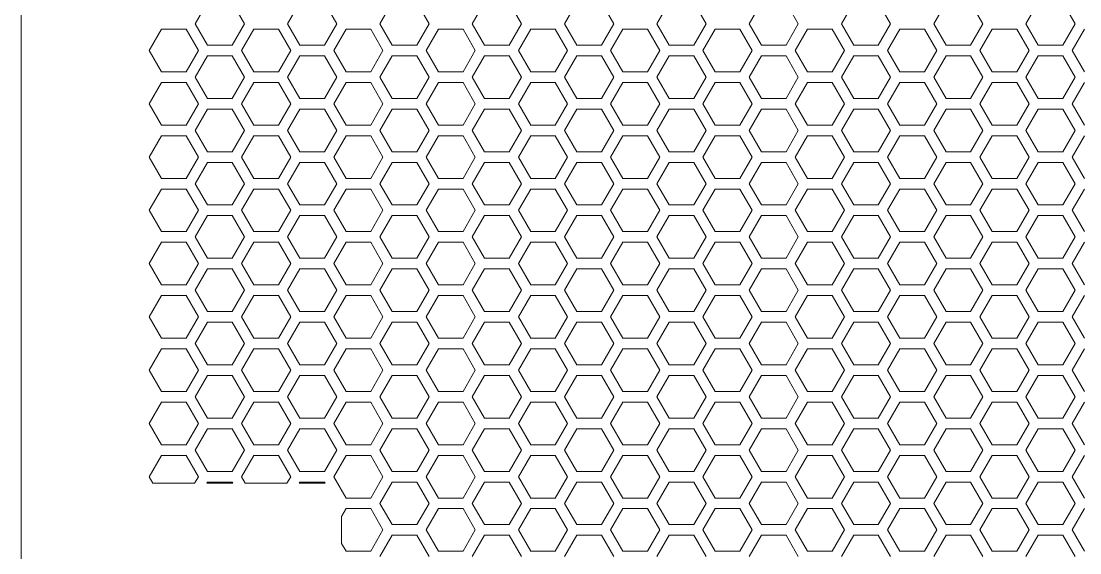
# Model space of a CAD drawing. Header units: millimetres. Extents: x 0 to 60, y -18 to 180.
# Drawn here: x 0 to 29.8, y 100.21 to 115.18 of the extents above; entities that cross this region are included whole.
import ezdxf

# ---------------------------------------------------------------- set-up
doc = ezdxf.new("R2010")
doc.units = ezdxf.units.MM

msp = doc.modelspace()

# ---------------------------------------------------------------- linework, layer by layer
at = {"lineweight": 5}
for p, q in [((0, 179), (0, 0)), ((3.71, 102.173), (4.882, 102.173)), ((5.229, 102.173), (5.962, 102.173)), ((6.308, 102.173), (7.48, 102.173)), ((7.827, 102.173), (8.56, 102.173)), ((9.018, 101.238), (9.018, 100.479))]:
    msp.add_line(p, q, dxfattribs=at)
at = {"color": 0, "lineweight": 5}
for p, q in [((5.249, 115.708), (4.902, 115.108)), ((6.288, 115.108), (5.942, 115.708)), ((7.847, 115.708), (7.5, 115.108)), ((8.886, 115.108), (8.54, 115.708)), ((10.445, 115.708), (10.098, 115.108)), ((11.484, 115.108), (11.138, 115.708)), ((13.043, 115.708), (12.696, 115.108)), ((14.082, 115.108), (13.736, 115.708)), ((15.641, 115.708), (15.294, 115.108)), ((16.68, 115.108), (16.334, 115.708)), ((18.239, 115.708), (17.892, 115.108)), ((19.278, 115.108), (18.932, 115.708)), ((20.837, 115.708), (20.49, 115.108)), ((21.876, 115.108), (21.53, 115.708)), ((23.435, 115.708), (23.088, 115.108)), ((24.474, 115.108), (24.128, 115.708)), ((26.033, 115.708), (25.686, 115.108)), ((27.072, 115.108), (26.726, 115.708)), ((28.631, 115.708), (28.284, 115.108)), ((29.67, 115.108), (29.324, 115.708)), ((4.902, 115.108), (5.249, 114.508)), ((5.942, 114.508), (6.288, 115.108)), ((7.5, 115.108), (7.847, 114.508)), ((8.54, 114.508), (8.886, 115.108)), ((10.098, 115.108), (10.445, 114.508)), ((11.138, 114.508), (11.484, 115.108)), ((12.696, 115.108), (13.043, 114.508)), ((13.736, 114.508), (14.082, 115.108)), ((15.294, 115.108), (15.641, 114.508)), ((16.334, 114.508), (16.68, 115.108)), ((17.892, 115.108), (18.239, 114.508)), ((18.932, 114.508), (19.278, 115.108)), ((20.49, 115.108), (20.837, 114.508)), ((21.53, 114.508), (21.876, 115.108)), ((23.088, 115.108), (23.435, 114.508)), ((24.128, 114.508), (24.474, 115.108)), ((25.686, 115.108), (26.033, 114.508)), ((26.726, 114.508), (27.072, 115.108)), ((28.284, 115.108), (28.631, 114.508)), ((29.324, 114.508), (29.67, 115.108)), ((3.95, 114.958), (3.603, 114.358)), ((4.643, 114.958), (3.95, 114.958)), ((4.989, 114.358), (4.643, 114.958)), ((6.548, 114.958), (6.201, 114.358)), ((7.241, 114.958), (6.548, 114.958)), ((7.587, 114.358), (7.241, 114.958)), ((9.146, 114.958), (8.799, 114.358)), ((9.839, 114.958), (9.146, 114.958)), ((10.185, 114.358), (9.839, 114.958)), ((11.744, 114.958), (11.397, 114.358)), ((12.437, 114.958), (11.744, 114.958)), ((12.783, 114.358), (12.437, 114.958)), ((14.342, 114.958), (13.995, 114.358)), ((15.035, 114.958), (14.342, 114.958)), ((15.381, 114.358), (15.035, 114.958)), ((16.94, 114.958), (16.593, 114.358)), ((17.633, 114.958), (16.94, 114.958)), ((17.979, 114.358), (17.633, 114.958)), ((19.538, 114.958), (19.191, 114.358)), ((20.231, 114.958), (19.538, 114.958)), ((20.577, 114.358), (20.231, 114.958)), ((22.136, 114.958), (21.789, 114.358)), ((22.829, 114.958), (22.136, 114.958)), ((23.175, 114.358), (22.829, 114.958)), ((24.734, 114.958), (24.387, 114.358)), ((25.427, 114.958), (24.734, 114.958)), ((25.773, 114.358), (25.427, 114.958)), ((27.332, 114.958), (26.985, 114.358)), ((28.025, 114.958), (27.332, 114.958)), ((28.371, 114.358), (28.025, 114.958)), ((29.93, 114.958), (29.583, 114.358)), ((5.249, 114.508), (5.942, 114.508)), ((7.847, 114.508), (8.54, 114.508)), ((10.445, 114.508), (11.138, 114.508)), ((13.043, 114.508), (13.736, 114.508)), ((15.641, 114.508), (16.334, 114.508)), ((18.239, 114.508), (18.932, 114.508)), ((20.837, 114.508), (21.53, 114.508)), ((23.435, 114.508), (24.128, 114.508)), ((26.033, 114.508), (26.726, 114.508)), ((28.631, 114.508), (29.324, 114.508)), ((3.603, 114.358), (3.95, 113.758)), ((4.643, 113.758), (4.989, 114.358)), ((5.249, 114.208), (4.902, 113.608)), ((5.942, 114.208), (5.249, 114.208)), ((6.288, 113.608), (5.942, 114.208)), ((6.201, 114.358), (6.548, 113.758)), ((7.241, 113.758), (7.587, 114.358)), ((7.847, 114.208), (7.5, 113.608)), ((8.54, 114.208), (7.847, 114.208)), ((8.886, 113.608), (8.54, 114.208)), ((8.799, 114.358), (9.146, 113.758)), ((9.839, 113.758), (10.185, 114.358)), ((10.445, 114.208), (10.098, 113.608)), ((11.138, 114.208), (10.445, 114.208)), ((11.484, 113.608), (11.138, 114.208)), ((11.397, 114.358), (11.744, 113.758)), ((12.437, 113.758), (12.783, 114.358)), ((13.043, 114.208), (12.696, 113.608)), ((13.736, 114.208), (13.043, 114.208)), ((14.082, 113.608), (13.736, 114.208)), ((13.995, 114.358), (14.342, 113.758)), ((15.035, 113.758), (15.381, 114.358)), ((15.641, 114.208), (15.294, 113.608)), ((16.334, 114.208), (15.641, 114.208)), ((16.68, 113.608), (16.334, 114.208)), ((16.593, 114.358), (16.94, 113.758)), ((17.633, 113.758), (17.979, 114.358)), ((18.239, 114.208), (17.892, 113.608)), ((18.932, 114.208), (18.239, 114.208)), ((19.278, 113.608), (18.932, 114.208)), ((19.191, 114.358), (19.538, 113.758)), ((20.231, 113.758), (20.577, 114.358)), ((20.837, 114.208), (20.49, 113.608)), ((21.53, 114.208), (20.837, 114.208)), ((21.876, 113.608), (21.53, 114.208)), ((21.789, 114.358), (22.136, 113.758)), ((22.829, 113.758), (23.175, 114.358)), ((23.435, 114.208), (23.088, 113.608)), ((24.128, 114.208), (23.435, 114.208)), ((24.474, 113.608), (24.128, 114.208)), ((24.387, 114.358), (24.734, 113.758)), ((25.427, 113.758), (25.773, 114.358)), ((26.033, 114.208), (25.686, 113.608)), ((26.726, 114.208), (26.033, 114.208)), ((27.072, 113.608), (26.726, 114.208)), ((26.985, 114.358), (27.332, 113.758)), ((28.025, 113.758), (28.371, 114.358)), ((28.631, 114.208), (28.284, 113.608)), ((29.324, 114.208), (28.631, 114.208)), ((29.67, 113.608), (29.324, 114.208)), ((29.583, 114.358), (29.93, 113.758)), ((3.95, 113.758), (4.643, 113.758)), ((4.902, 113.608), (5.249, 113.008)), ((5.942, 113.008), (6.288, 113.608)), ((6.548, 113.758), (7.241, 113.758)), ((7.5, 113.608), (7.847, 113.008)), ((8.54, 113.008), (8.886, 113.608)), ((9.146, 113.758), (9.839, 113.758)), ((10.098, 113.608), (10.445, 113.008)), ((11.138, 113.008), (11.484, 113.608)), ((11.744, 113.758), (12.437, 113.758)), ((12.696, 113.608), (13.043, 113.008)), ((13.736, 113.008), (14.082, 113.608)), ((14.342, 113.758), (15.035, 113.758)), ((15.294, 113.608), (15.641, 113.008)), ((16.334, 113.008), (16.68, 113.608)), ((16.94, 113.758), (17.633, 113.758)), ((17.892, 113.608), (18.239, 113.008)), ((18.932, 113.008), (19.278, 113.608)), ((19.538, 113.758), (20.231, 113.758)), ((20.49, 113.608), (20.837, 113.008)), ((21.53, 113.008), (21.876, 113.608)), ((22.136, 113.758), (22.829, 113.758)), ((23.088, 113.608), (23.435, 113.008)), ((24.128, 113.008), (24.474, 113.608)), ((24.734, 113.758), (25.427, 113.758)), ((25.686, 113.608), (26.033, 113.008)), ((26.726, 113.008), (27.072, 113.608)), ((27.332, 113.758), (28.025, 113.758)), ((28.284, 113.608), (28.631, 113.008)), ((29.324, 113.008), (29.67, 113.608)), ((3.95, 113.458), (3.603, 112.858)), ((4.643, 113.458), (3.95, 113.458)), ((4.989, 112.858), (4.643, 113.458)), ((6.548, 113.458), (6.201, 112.858)), ((7.241, 113.458), (6.548, 113.458)), ((7.587, 112.858), (7.241, 113.458)), ((9.146, 113.458), (8.799, 112.858)), ((9.839, 113.458), (9.146, 113.458)), ((10.185, 112.858), (9.839, 113.458)), ((11.744, 113.458), (11.397, 112.858)), ((12.437, 113.458), (11.744, 113.458)), ((12.783, 112.858), (12.437, 113.458)), ((14.342, 113.458), (13.995, 112.858)), ((15.035, 113.458), (14.342, 113.458)), ((15.381, 112.858), (15.035, 113.458)), ((16.94, 113.458), (16.593, 112.858)), ((17.633, 113.458), (16.94, 113.458)), ((17.979, 112.858), (17.633, 113.458)), ((19.538, 113.458), (19.191, 112.858)), ((20.231, 113.458), (19.538, 113.458)), ((20.577, 112.858), (20.231, 113.458)), ((22.136, 113.458), (21.789, 112.858)), ((22.829, 113.458), (22.136, 113.458)), ((23.175, 112.858), (22.829, 113.458)), ((24.734, 113.458), (24.387, 112.858)), ((25.427, 113.458), (24.734, 113.458)), ((25.773, 112.858), (25.427, 113.458)), ((27.332, 113.458), (26.985, 112.858)), ((28.025, 113.458), (27.332, 113.458)), ((28.371, 112.858), (28.025, 113.458)), ((29.93, 113.458), (29.583, 112.858)), ((5.249, 113.008), (5.942, 113.008)), ((7.847, 113.008), (8.54, 113.008)), ((10.445, 113.008), (11.138, 113.008)), ((13.043, 113.008), (13.736, 113.008)), ((15.641, 113.008), (16.334, 113.008)), ((18.239, 113.008), (18.932, 113.008)), ((20.837, 113.008), (21.53, 113.008)), ((23.435, 113.008), (24.128, 113.008)), ((26.033, 113.008), (26.726, 113.008)), ((28.631, 113.008), (29.324, 113.008)), ((3.603, 112.858), (3.95, 112.258)), ((4.643, 112.258), (4.989, 112.858)), ((5.249, 112.708), (4.902, 112.108)), ((5.942, 112.708), (5.249, 112.708)), ((6.288, 112.108), (5.942, 112.708)), ((6.201, 112.858), (6.548, 112.258)), ((7.241, 112.258), (7.587, 112.858)), ((7.847, 112.708), (7.5, 112.108)), ((8.54, 112.708), (7.847, 112.708)), ((8.886, 112.108), (8.54, 112.708)), ((8.799, 112.858), (9.146, 112.258)), ((9.839, 112.258), (10.185, 112.858)), ((10.445, 112.708), (10.098, 112.108)), ((11.138, 112.708), (10.445, 112.708)), ((11.484, 112.108), (11.138, 112.708)), ((11.397, 112.858), (11.744, 112.258)), ((12.437, 112.258), (12.783, 112.858)), ((13.043, 112.708), (12.696, 112.108)), ((13.736, 112.708), (13.043, 112.708)), ((14.082, 112.108), (13.736, 112.708)), ((13.995, 112.858), (14.342, 112.258)), ((15.035, 112.258), (15.381, 112.858)), ((15.641, 112.708), (15.294, 112.108)), ((16.334, 112.708), (15.641, 112.708)), ((16.68, 112.108), (16.334, 112.708)), ((16.593, 112.858), (16.94, 112.258)), ((17.633, 112.258), (17.979, 112.858)), ((18.239, 112.708), (17.892, 112.108)), ((18.932, 112.708), (18.239, 112.708)), ((19.278, 112.108), (18.932, 112.708)), ((19.191, 112.858), (19.538, 112.258)), ((20.231, 112.258), (20.577, 112.858)), ((20.837, 112.708), (20.49, 112.108)), ((21.53, 112.708), (20.837, 112.708)), ((21.876, 112.108), (21.53, 112.708)), ((21.789, 112.858), (22.136, 112.258)), ((22.829, 112.258), (23.175, 112.858)), ((23.435, 112.708), (23.088, 112.108)), ((24.128, 112.708), (23.435, 112.708)), ((24.474, 112.108), (24.128, 112.708)), ((24.387, 112.858), (24.734, 112.258)), ((25.427, 112.258), (25.773, 112.858)), ((26.033, 112.708), (25.686, 112.108)), ((26.726, 112.708), (26.033, 112.708)), ((27.072, 112.108), (26.726, 112.708)), ((26.985, 112.858), (27.332, 112.258)), ((28.025, 112.258), (28.371, 112.858)), ((28.631, 112.708), (28.284, 112.108)), ((29.324, 112.708), (28.631, 112.708)), ((29.67, 112.108), (29.324, 112.708)), ((29.583, 112.858), (29.93, 112.258)), ((3.95, 112.258), (4.643, 112.258)), ((4.902, 112.108), (5.249, 111.508)), ((5.942, 111.508), (6.288, 112.108)), ((6.548, 112.258), (7.241, 112.258)), ((7.5, 112.108), (7.847, 111.508)), ((8.54, 111.508), (8.886, 112.108)), ((9.146, 112.258), (9.839, 112.258)), ((10.098, 112.108), (10.445, 111.508)), ((11.138, 111.508), (11.484, 112.108)), ((11.744, 112.258), (12.437, 112.258)), ((12.696, 112.108), (13.043, 111.508)), ((13.736, 111.508), (14.082, 112.108)), ((14.342, 112.258), (15.035, 112.258)), ((15.294, 112.108), (15.641, 111.508)), ((16.334, 111.508), (16.68, 112.108)), ((16.94, 112.258), (17.633, 112.258)), ((17.892, 112.108), (18.239, 111.508)), ((18.932, 111.508), (19.278, 112.108)), ((19.538, 112.258), (20.231, 112.258)), ((20.49, 112.108), (20.837, 111.508)), ((21.53, 111.508), (21.876, 112.108)), ((22.136, 112.258), (22.829, 112.258)), ((23.088, 112.108), (23.435, 111.508)), ((24.128, 111.508), (24.474, 112.108)), ((24.734, 112.258), (25.427, 112.258)), ((25.686, 112.108), (26.033, 111.508)), ((26.726, 111.508), (27.072, 112.108)), ((27.332, 112.258), (28.025, 112.258)), ((28.284, 112.108), (28.631, 111.508)), ((29.324, 111.508), (29.67, 112.108)), ((3.95, 111.958), (3.603, 111.358)), ((4.643, 111.958), (3.95, 111.958)), ((4.989, 111.358), (4.643, 111.958)), ((6.548, 111.958), (6.201, 111.358)), ((7.241, 111.958), (6.548, 111.958)), ((7.587, 111.358), (7.241, 111.958)), ((9.146, 111.958), (8.799, 111.358)), ((9.839, 111.958), (9.146, 111.958)), ((10.185, 111.358), (9.839, 111.958)), ((11.744, 111.958), (11.397, 111.358)), ((12.437, 111.958), (11.744, 111.958)), ((12.783, 111.358), (12.437, 111.958)), ((14.342, 111.958), (13.995, 111.358)), ((15.035, 111.958), (14.342, 111.958)), ((15.381, 111.358), (15.035, 111.958)), ((16.94, 111.958), (16.593, 111.358)), ((17.633, 111.958), (16.94, 111.958)), ((17.979, 111.358), (17.633, 111.958)), ((19.538, 111.958), (19.191, 111.358)), ((20.231, 111.958), (19.538, 111.958)), ((20.577, 111.358), (20.231, 111.958)), ((22.136, 111.958), (21.789, 111.358)), ((22.829, 111.958), (22.136, 111.958)), ((23.175, 111.358), (22.829, 111.958)), ((24.734, 111.958), (24.387, 111.358)), ((25.427, 111.958), (24.734, 111.958)), ((25.773, 111.358), (25.427, 111.958)), ((27.332, 111.958), (26.985, 111.358)), ((28.025, 111.958), (27.332, 111.958)), ((28.371, 111.358), (28.025, 111.958)), ((29.93, 111.958), (29.583, 111.358)), ((5.249, 111.508), (5.942, 111.508)), ((7.847, 111.508), (8.54, 111.508)), ((10.445, 111.508), (11.138, 111.508)), ((13.043, 111.508), (13.736, 111.508)), ((15.641, 111.508), (16.334, 111.508)), ((18.239, 111.508), (18.932, 111.508)), ((20.837, 111.508), (21.53, 111.508)), ((23.435, 111.508), (24.128, 111.508)), ((26.033, 111.508), (26.726, 111.508)), ((28.631, 111.508), (29.324, 111.508)), ((3.603, 111.358), (3.95, 110.758)), ((4.643, 110.758), (4.989, 111.358)), ((5.249, 111.208), (4.902, 110.608)), ((5.942, 111.208), (5.249, 111.208)), ((6.288, 110.608), (5.942, 111.208)), ((6.201, 111.358), (6.548, 110.758)), ((7.241, 110.758), (7.587, 111.358)), ((7.847, 111.208), (7.5, 110.608)), ((8.54, 111.208), (7.847, 111.208)), ((8.886, 110.608), (8.54, 111.208)), ((8.799, 111.358), (9.146, 110.758)), ((9.839, 110.758), (10.185, 111.358)), ((10.445, 111.208), (10.098, 110.608)), ((11.138, 111.208), (10.445, 111.208)), ((11.484, 110.608), (11.138, 111.208)), ((11.397, 111.358), (11.744, 110.758)), ((12.437, 110.758), (12.783, 111.358)), ((13.043, 111.208), (12.696, 110.608)), ((13.736, 111.208), (13.043, 111.208)), ((14.082, 110.608), (13.736, 111.208)), ((13.995, 111.358), (14.342, 110.758)), ((15.035, 110.758), (15.381, 111.358)), ((15.641, 111.208), (15.294, 110.608)), ((16.334, 111.208), (15.641, 111.208)), ((16.68, 110.608), (16.334, 111.208)), ((16.593, 111.358), (16.94, 110.758)), ((17.633, 110.758), (17.979, 111.358)), ((18.239, 111.208), (17.892, 110.608)), ((18.932, 111.208), (18.239, 111.208)), ((19.278, 110.608), (18.932, 111.208)), ((19.191, 111.358), (19.538, 110.758)), ((20.231, 110.758), (20.577, 111.358)), ((20.837, 111.208), (20.49, 110.608)), ((21.53, 111.208), (20.837, 111.208)), ((21.876, 110.608), (21.53, 111.208)), ((21.789, 111.358), (22.136, 110.758)), ((22.829, 110.758), (23.175, 111.358)), ((23.435, 111.208), (23.088, 110.608)), ((24.128, 111.208), (23.435, 111.208)), ((24.474, 110.608), (24.128, 111.208)), ((24.387, 111.358), (24.734, 110.758)), ((25.427, 110.758), (25.773, 111.358)), ((26.033, 111.208), (25.686, 110.608)), ((26.726, 111.208), (26.033, 111.208)), ((27.072, 110.608), (26.726, 111.208)), ((26.985, 111.358), (27.332, 110.758)), ((28.025, 110.758), (28.371, 111.358)), ((28.631, 111.208), (28.284, 110.608)), ((29.324, 111.208), (28.631, 111.208)), ((29.67, 110.608), (29.324, 111.208)), ((29.583, 111.358), (29.93, 110.758)), ((3.95, 110.758), (4.643, 110.758)), ((4.902, 110.608), (5.249, 110.008)), ((5.942, 110.008), (6.288, 110.608)), ((6.548, 110.758), (7.241, 110.758)), ((7.5, 110.608), (7.847, 110.008)), ((8.54, 110.008), (8.886, 110.608)), ((9.146, 110.758), (9.839, 110.758)), ((10.098, 110.608), (10.445, 110.008)), ((11.138, 110.008), (11.484, 110.608)), ((11.744, 110.758), (12.437, 110.758)), ((12.696, 110.608), (13.043, 110.008)), ((13.736, 110.008), (14.082, 110.608)), ((14.342, 110.758), (15.035, 110.758)), ((15.294, 110.608), (15.641, 110.008)), ((16.334, 110.008), (16.68, 110.608)), ((16.94, 110.758), (17.633, 110.758)), ((17.892, 110.608), (18.239, 110.008)), ((18.932, 110.008), (19.278, 110.608)), ((19.538, 110.758), (20.231, 110.758)), ((20.49, 110.608), (20.837, 110.008)), ((21.53, 110.008), (21.876, 110.608)), ((22.136, 110.758), (22.829, 110.758)), ((23.088, 110.608), (23.435, 110.008)), ((24.128, 110.008), (24.474, 110.608)), ((24.734, 110.758), (25.427, 110.758)), ((25.686, 110.608), (26.033, 110.008)), ((26.726, 110.008), (27.072, 110.608)), ((27.332, 110.758), (28.025, 110.758)), ((28.284, 110.608), (28.631, 110.008)), ((29.324, 110.008), (29.67, 110.608)), ((3.95, 110.458), (3.603, 109.858)), ((4.643, 110.458), (3.95, 110.458)), ((4.989, 109.858), (4.643, 110.458)), ((6.548, 110.458), (6.201, 109.858)), ((7.241, 110.458), (6.548, 110.458)), ((7.587, 109.858), (7.241, 110.458)), ((9.146, 110.458), (8.799, 109.858)), ((9.839, 110.458), (9.146, 110.458)), ((10.185, 109.858), (9.839, 110.458)), ((11.744, 110.458), (11.397, 109.858)), ((12.437, 110.458), (11.744, 110.458)), ((12.783, 109.858), (12.437, 110.458)), ((14.342, 110.458), (13.995, 109.858)), ((15.035, 110.458), (14.342, 110.458)), ((15.381, 109.858), (15.035, 110.458)), ((16.94, 110.458), (16.593, 109.858)), ((17.633, 110.458), (16.94, 110.458)), ((17.979, 109.858), (17.633, 110.458)), ((19.538, 110.458), (19.191, 109.858)), ((20.231, 110.458), (19.538, 110.458)), ((20.577, 109.858), (20.231, 110.458)), ((22.136, 110.458), (21.789, 109.858)), ((22.829, 110.458), (22.136, 110.458)), ((23.175, 109.858), (22.829, 110.458)), ((24.734, 110.458), (24.387, 109.858)), ((25.427, 110.458), (24.734, 110.458)), ((25.773, 109.858), (25.427, 110.458)), ((27.332, 110.458), (26.985, 109.858)), ((28.025, 110.458), (27.332, 110.458)), ((28.371, 109.858), (28.025, 110.458)), ((29.93, 110.458), (29.583, 109.858)), ((5.249, 110.008), (5.942, 110.008)), ((7.847, 110.008), (8.54, 110.008)), ((10.445, 110.008), (11.138, 110.008)), ((13.043, 110.008), (13.736, 110.008)), ((15.641, 110.008), (16.334, 110.008)), ((18.239, 110.008), (18.932, 110.008)), ((20.837, 110.008), (21.53, 110.008)), ((23.435, 110.008), (24.128, 110.008)), ((26.033, 110.008), (26.726, 110.008)), ((28.631, 110.008), (29.324, 110.008)), ((3.603, 109.858), (3.95, 109.258)), ((4.643, 109.258), (4.989, 109.858)), ((5.249, 109.708), (4.902, 109.108)), ((5.942, 109.708), (5.249, 109.708)), ((6.288, 109.108), (5.942, 109.708)), ((6.201, 109.858), (6.548, 109.258)), ((7.241, 109.258), (7.587, 109.858)), ((7.847, 109.708), (7.5, 109.108)), ((8.54, 109.708), (7.847, 109.708)), ((8.886, 109.108), (8.54, 109.708)), ((8.799, 109.858), (9.146, 109.258)), ((9.839, 109.258), (10.185, 109.858)), ((10.445, 109.708), (10.098, 109.108)), ((11.138, 109.708), (10.445, 109.708)), ((11.484, 109.108), (11.138, 109.708)), ((11.397, 109.858), (11.744, 109.258)), ((12.437, 109.258), (12.783, 109.858)), ((13.043, 109.708), (12.696, 109.108)), ((13.736, 109.708), (13.043, 109.708)), ((14.082, 109.108), (13.736, 109.708)), ((13.995, 109.858), (14.342, 109.258)), ((15.035, 109.258), (15.381, 109.858)), ((15.641, 109.708), (15.294, 109.108)), ((16.334, 109.708), (15.641, 109.708)), ((16.68, 109.108), (16.334, 109.708)), ((16.593, 109.858), (16.94, 109.258)), ((17.633, 109.258), (17.979, 109.858)), ((18.239, 109.708), (17.892, 109.108)), ((18.932, 109.708), (18.239, 109.708)), ((19.278, 109.108), (18.932, 109.708)), ((19.191, 109.858), (19.538, 109.258)), ((20.231, 109.258), (20.577, 109.858)), ((20.837, 109.708), (20.49, 109.108)), ((21.53, 109.708), (20.837, 109.708)), ((21.876, 109.108), (21.53, 109.708)), ((21.789, 109.858), (22.136, 109.258)), ((22.829, 109.258), (23.175, 109.858)), ((23.435, 109.708), (23.088, 109.108)), ((24.128, 109.708), (23.435, 109.708)), ((24.474, 109.108), (24.128, 109.708)), ((24.387, 109.858), (24.734, 109.258)), ((25.427, 109.258), (25.773, 109.858)), ((26.033, 109.708), (25.686, 109.108)), ((26.726, 109.708), (26.033, 109.708)), ((27.072, 109.108), (26.726, 109.708)), ((26.985, 109.858), (27.332, 109.258)), ((28.025, 109.258), (28.371, 109.858)), ((28.631, 109.708), (28.284, 109.108)), ((29.324, 109.708), (28.631, 109.708)), ((29.67, 109.108), (29.324, 109.708)), ((29.583, 109.858), (29.93, 109.258)), ((3.95, 109.258), (4.643, 109.258)), ((4.902, 109.108), (5.249, 108.508)), ((5.942, 108.508), (6.288, 109.108)), ((6.548, 109.258), (7.241, 109.258)), ((7.5, 109.108), (7.847, 108.508)), ((8.54, 108.508), (8.886, 109.108)), ((9.146, 109.258), (9.839, 109.258)), ((10.098, 109.108), (10.445, 108.508)), ((11.138, 108.508), (11.484, 109.108)), ((11.744, 109.258), (12.437, 109.258)), ((12.696, 109.108), (13.043, 108.508)), ((13.736, 108.508), (14.082, 109.108)), ((14.342, 109.258), (15.035, 109.258)), ((15.294, 109.108), (15.641, 108.508)), ((16.334, 108.508), (16.68, 109.108)), ((16.94, 109.258), (17.633, 109.258)), ((17.892, 109.108), (18.239, 108.508)), ((18.932, 108.508), (19.278, 109.108)), ((19.538, 109.258), (20.231, 109.258)), ((20.49, 109.108), (20.837, 108.508)), ((21.53, 108.508), (21.876, 109.108)), ((22.136, 109.258), (22.829, 109.258)), ((23.088, 109.108), (23.435, 108.508)), ((24.128, 108.508), (24.474, 109.108)), ((24.734, 109.258), (25.427, 109.258)), ((25.686, 109.108), (26.033, 108.508)), ((26.726, 108.508), (27.072, 109.108)), ((27.332, 109.258), (28.025, 109.258)), ((28.284, 109.108), (28.631, 108.508)), ((29.324, 108.508), (29.67, 109.108)), ((3.95, 108.958), (3.603, 108.358)), ((4.643, 108.958), (3.95, 108.958)), ((4.989, 108.358), (4.643, 108.958)), ((6.548, 108.958), (6.201, 108.358)), ((7.241, 108.958), (6.548, 108.958)), ((7.587, 108.358), (7.241, 108.958)), ((9.146, 108.958), (8.799, 108.358)), ((9.839, 108.958), (9.146, 108.958)), ((10.185, 108.358), (9.839, 108.958)), ((11.744, 108.958), (11.397, 108.358)), ((12.437, 108.958), (11.744, 108.958)), ((12.783, 108.358), (12.437, 108.958)), ((14.342, 108.958), (13.995, 108.358)), ((15.035, 108.958), (14.342, 108.958)), ((15.381, 108.358), (15.035, 108.958)), ((16.94, 108.958), (16.593, 108.358)), ((17.633, 108.958), (16.94, 108.958)), ((17.979, 108.358), (17.633, 108.958)), ((19.538, 108.958), (19.191, 108.358)), ((20.231, 108.958), (19.538, 108.958)), ((20.577, 108.358), (20.231, 108.958)), ((22.136, 108.958), (21.789, 108.358)), ((22.829, 108.958), (22.136, 108.958)), ((23.175, 108.358), (22.829, 108.958)), ((24.734, 108.958), (24.387, 108.358)), ((25.427, 108.958), (24.734, 108.958)), ((25.773, 108.358), (25.427, 108.958)), ((27.332, 108.958), (26.985, 108.358)), ((28.025, 108.958), (27.332, 108.958)), ((28.371, 108.358), (28.025, 108.958)), ((29.93, 108.958), (29.583, 108.358)), ((5.249, 108.508), (5.942, 108.508)), ((7.847, 108.508), (8.54, 108.508)), ((10.445, 108.508), (11.138, 108.508)), ((13.043, 108.508), (13.736, 108.508)), ((15.641, 108.508), (16.334, 108.508)), ((18.239, 108.508), (18.932, 108.508)), ((20.837, 108.508), (21.53, 108.508)), ((23.435, 108.508), (24.128, 108.508)), ((26.033, 108.508), (26.726, 108.508)), ((28.631, 108.508), (29.324, 108.508)), ((3.603, 108.358), (3.95, 107.758)), ((4.643, 107.758), (4.989, 108.358)), ((5.249, 108.208), (4.902, 107.608)), ((5.942, 108.208), (5.249, 108.208)), ((6.288, 107.608), (5.942, 108.208)), ((6.201, 108.358), (6.548, 107.758)), ((7.241, 107.758), (7.587, 108.358)), ((7.847, 108.208), (7.5, 107.608)), ((8.54, 108.208), (7.847, 108.208)), ((8.886, 107.608), (8.54, 108.208)), ((8.799, 108.358), (9.146, 107.758)), ((9.839, 107.758), (10.185, 108.358)), ((10.445, 108.208), (10.098, 107.608)), ((11.138, 108.208), (10.445, 108.208)), ((11.484, 107.608), (11.138, 108.208)), ((11.397, 108.358), (11.744, 107.758)), ((12.437, 107.758), (12.783, 108.358)), ((13.043, 108.208), (12.696, 107.608)), ((13.736, 108.208), (13.043, 108.208)), ((14.082, 107.608), (13.736, 108.208)), ((13.995, 108.358), (14.342, 107.758)), ((15.035, 107.758), (15.381, 108.358)), ((15.641, 108.208), (15.294, 107.608)), ((16.334, 108.208), (15.641, 108.208)), ((16.68, 107.608), (16.334, 108.208)), ((16.593, 108.358), (16.94, 107.758)), ((17.633, 107.758), (17.979, 108.358)), ((18.239, 108.208), (17.892, 107.608)), ((18.932, 108.208), (18.239, 108.208)), ((19.278, 107.608), (18.932, 108.208)), ((19.191, 108.358), (19.538, 107.758)), ((20.231, 107.758), (20.577, 108.358)), ((20.837, 108.208), (20.49, 107.608)), ((21.53, 108.208), (20.837, 108.208)), ((21.876, 107.608), (21.53, 108.208)), ((21.789, 108.358), (22.136, 107.758)), ((22.829, 107.758), (23.175, 108.358)), ((23.435, 108.208), (23.088, 107.608)), ((24.128, 108.208), (23.435, 108.208)), ((24.474, 107.608), (24.128, 108.208)), ((24.387, 108.358), (24.734, 107.758)), ((25.427, 107.758), (25.773, 108.358)), ((26.033, 108.208), (25.686, 107.608)), ((26.726, 108.208), (26.033, 108.208)), ((27.072, 107.608), (26.726, 108.208)), ((26.985, 108.358), (27.332, 107.758)), ((28.025, 107.758), (28.371, 108.358)), ((28.631, 108.208), (28.284, 107.608)), ((29.324, 108.208), (28.631, 108.208)), ((29.67, 107.608), (29.324, 108.208)), ((29.583, 108.358), (29.93, 107.758)), ((3.95, 107.758), (4.643, 107.758)), ((4.902, 107.608), (5.249, 107.008)), ((5.942, 107.008), (6.288, 107.608)), ((6.548, 107.758), (7.241, 107.758)), ((7.5, 107.608), (7.847, 107.008)), ((8.54, 107.008), (8.886, 107.608)), ((9.146, 107.758), (9.839, 107.758)), ((10.098, 107.608), (10.445, 107.008)), ((11.138, 107.008), (11.484, 107.608)), ((11.744, 107.758), (12.437, 107.758)), ((12.696, 107.608), (13.043, 107.008)), ((13.736, 107.008), (14.082, 107.608)), ((14.342, 107.758), (15.035, 107.758)), ((15.294, 107.608), (15.641, 107.008)), ((16.334, 107.008), (16.68, 107.608)), ((16.94, 107.758), (17.633, 107.758)), ((17.892, 107.608), (18.239, 107.008)), ((18.932, 107.008), (19.278, 107.608)), ((19.538, 107.758), (20.231, 107.758)), ((20.49, 107.608), (20.837, 107.008)), ((21.53, 107.008), (21.876, 107.608)), ((22.136, 107.758), (22.829, 107.758)), ((23.088, 107.608), (23.435, 107.008)), ((24.128, 107.008), (24.474, 107.608)), ((24.734, 107.758), (25.427, 107.758)), ((25.686, 107.608), (26.033, 107.008)), ((26.726, 107.008), (27.072, 107.608)), ((27.332, 107.758), (28.025, 107.758)), ((28.284, 107.608), (28.631, 107.008)), ((29.324, 107.008), (29.67, 107.608)), ((3.95, 107.458), (3.603, 106.858)), ((4.643, 107.458), (3.95, 107.458)), ((4.989, 106.858), (4.643, 107.458)), ((6.548, 107.458), (6.201, 106.858)), ((7.241, 107.458), (6.548, 107.458)), ((7.587, 106.858), (7.241, 107.458)), ((9.146, 107.458), (8.799, 106.858)), ((9.839, 107.458), (9.146, 107.458)), ((10.185, 106.858), (9.839, 107.458)), ((11.744, 107.458), (11.397, 106.858)), ((12.437, 107.458), (11.744, 107.458)), ((12.783, 106.858), (12.437, 107.458)), ((14.342, 107.458), (13.995, 106.858)), ((15.035, 107.458), (14.342, 107.458)), ((15.381, 106.858), (15.035, 107.458)), ((16.94, 107.458), (16.593, 106.858)), ((17.633, 107.458), (16.94, 107.458)), ((17.979, 106.858), (17.633, 107.458)), ((19.538, 107.458), (19.191, 106.858)), ((20.231, 107.458), (19.538, 107.458)), ((20.577, 106.858), (20.231, 107.458)), ((22.136, 107.458), (21.789, 106.858)), ((22.829, 107.458), (22.136, 107.458)), ((23.175, 106.858), (22.829, 107.458)), ((24.734, 107.458), (24.387, 106.858)), ((25.427, 107.458), (24.734, 107.458)), ((25.773, 106.858), (25.427, 107.458)), ((27.332, 107.458), (26.985, 106.858)), ((28.025, 107.458), (27.332, 107.458)), ((28.371, 106.858), (28.025, 107.458)), ((29.93, 107.458), (29.583, 106.858)), ((5.249, 107.008), (5.942, 107.008)), ((7.847, 107.008), (8.54, 107.008)), ((10.445, 107.008), (11.138, 107.008)), ((13.043, 107.008), (13.736, 107.008)), ((15.641, 107.008), (16.334, 107.008)), ((18.239, 107.008), (18.932, 107.008)), ((20.837, 107.008), (21.53, 107.008)), ((23.435, 107.008), (24.128, 107.008)), ((26.033, 107.008), (26.726, 107.008)), ((28.631, 107.008), (29.324, 107.008)), ((3.603, 106.858), (3.95, 106.258)), ((4.643, 106.258), (4.989, 106.858)), ((5.249, 106.708), (4.902, 106.108)), ((5.942, 106.708), (5.249, 106.708)), ((6.288, 106.108), (5.942, 106.708)), ((6.201, 106.858), (6.548, 106.258)), ((7.241, 106.258), (7.587, 106.858)), ((7.847, 106.708), (7.5, 106.108)), ((8.54, 106.708), (7.847, 106.708)), ((8.886, 106.108), (8.54, 106.708)), ((8.799, 106.858), (9.146, 106.258)), ((9.839, 106.258), (10.185, 106.858)), ((10.445, 106.708), (10.098, 106.108)), ((11.138, 106.708), (10.445, 106.708)), ((11.484, 106.108), (11.138, 106.708)), ((11.397, 106.858), (11.744, 106.258)), ((12.437, 106.258), (12.783, 106.858)), ((13.043, 106.708), (12.696, 106.108)), ((13.736, 106.708), (13.043, 106.708)), ((14.082, 106.108), (13.736, 106.708)), ((13.995, 106.858), (14.342, 106.258)), ((15.035, 106.258), (15.381, 106.858)), ((15.641, 106.708), (15.294, 106.108)), ((16.334, 106.708), (15.641, 106.708)), ((16.68, 106.108), (16.334, 106.708)), ((16.593, 106.858), (16.94, 106.258)), ((17.633, 106.258), (17.979, 106.858)), ((18.239, 106.708), (17.892, 106.108)), ((18.932, 106.708), (18.239, 106.708)), ((19.278, 106.108), (18.932, 106.708)), ((19.191, 106.858), (19.538, 106.258)), ((20.231, 106.258), (20.577, 106.858)), ((20.837, 106.708), (20.49, 106.108)), ((21.53, 106.708), (20.837, 106.708)), ((21.876, 106.108), (21.53, 106.708)), ((21.789, 106.858), (22.136, 106.258)), ((22.829, 106.258), (23.175, 106.858)), ((23.435, 106.708), (23.088, 106.108)), ((24.128, 106.708), (23.435, 106.708)), ((24.474, 106.108), (24.128, 106.708)), ((24.387, 106.858), (24.734, 106.258)), ((25.427, 106.258), (25.773, 106.858)), ((26.033, 106.708), (25.686, 106.108)), ((26.726, 106.708), (26.033, 106.708)), ((27.072, 106.108), (26.726, 106.708)), ((26.985, 106.858), (27.332, 106.258)), ((28.025, 106.258), (28.371, 106.858)), ((28.631, 106.708), (28.284, 106.108)), ((29.324, 106.708), (28.631, 106.708)), ((29.67, 106.108), (29.324, 106.708)), ((29.583, 106.858), (29.93, 106.258)), ((3.95, 106.258), (4.643, 106.258)), ((4.902, 106.108), (5.249, 105.508)), ((5.942, 105.508), (6.288, 106.108)), ((6.548, 106.258), (7.241, 106.258)), ((7.5, 106.108), (7.847, 105.508)), ((8.54, 105.508), (8.886, 106.108)), ((9.146, 106.258), (9.839, 106.258)), ((10.098, 106.108), (10.445, 105.508)), ((11.138, 105.508), (11.484, 106.108)), ((11.744, 106.258), (12.437, 106.258)), ((12.696, 106.108), (13.043, 105.508)), ((13.736, 105.508), (14.082, 106.108)), ((14.342, 106.258), (15.035, 106.258)), ((15.294, 106.108), (15.641, 105.508)), ((16.334, 105.508), (16.68, 106.108)), ((16.94, 106.258), (17.633, 106.258)), ((17.892, 106.108), (18.239, 105.508)), ((18.932, 105.508), (19.278, 106.108)), ((19.538, 106.258), (20.231, 106.258)), ((20.49, 106.108), (20.837, 105.508)), ((21.53, 105.508), (21.876, 106.108)), ((22.136, 106.258), (22.829, 106.258)), ((23.088, 106.108), (23.435, 105.508)), ((24.128, 105.508), (24.474, 106.108)), ((24.734, 106.258), (25.427, 106.258)), ((25.686, 106.108), (26.033, 105.508)), ((26.726, 105.508), (27.072, 106.108)), ((27.332, 106.258), (28.025, 106.258)), ((28.284, 106.108), (28.631, 105.508)), ((29.324, 105.508), (29.67, 106.108)), ((3.95, 105.958), (3.603, 105.358)), ((4.643, 105.958), (3.95, 105.958)), ((4.989, 105.358), (4.643, 105.958)), ((6.548, 105.958), (6.201, 105.358)), ((7.241, 105.958), (6.548, 105.958)), ((7.587, 105.358), (7.241, 105.958)), ((9.146, 105.958), (8.799, 105.358)), ((9.839, 105.958), (9.146, 105.958)), ((10.185, 105.358), (9.839, 105.958)), ((11.744, 105.958), (11.397, 105.358)), ((12.437, 105.958), (11.744, 105.958)), ((12.783, 105.358), (12.437, 105.958)), ((14.342, 105.958), (13.995, 105.358)), ((15.035, 105.958), (14.342, 105.958)), ((15.381, 105.358), (15.035, 105.958)), ((16.94, 105.958), (16.593, 105.358)), ((17.633, 105.958), (16.94, 105.958)), ((17.979, 105.358), (17.633, 105.958)), ((19.538, 105.958), (19.191, 105.358)), ((20.231, 105.958), (19.538, 105.958)), ((20.577, 105.358), (20.231, 105.958)), ((22.136, 105.958), (21.789, 105.358)), ((22.829, 105.958), (22.136, 105.958)), ((23.175, 105.358), (22.829, 105.958)), ((24.734, 105.958), (24.387, 105.358)), ((25.427, 105.958), (24.734, 105.958)), ((25.773, 105.358), (25.427, 105.958)), ((27.332, 105.958), (26.985, 105.358)), ((28.025, 105.958), (27.332, 105.958)), ((28.371, 105.358), (28.025, 105.958)), ((29.93, 105.958), (29.583, 105.358)), ((5.249, 105.508), (5.942, 105.508)), ((7.847, 105.508), (8.54, 105.508)), ((10.445, 105.508), (11.138, 105.508)), ((13.043, 105.508), (13.736, 105.508)), ((15.641, 105.508), (16.334, 105.508)), ((18.239, 105.508), (18.932, 105.508)), ((20.837, 105.508), (21.53, 105.508)), ((23.435, 105.508), (24.128, 105.508)), ((26.033, 105.508), (26.726, 105.508)), ((28.631, 105.508), (29.324, 105.508)), ((3.603, 105.358), (3.95, 104.758)), ((4.643, 104.758), (4.989, 105.358)), ((5.249, 105.208), (4.902, 104.608)), ((5.942, 105.208), (5.249, 105.208)), ((6.288, 104.608), (5.942, 105.208)), ((6.201, 105.358), (6.548, 104.758)), ((7.241, 104.758), (7.587, 105.358)), ((7.847, 105.208), (7.5, 104.608)), ((8.54, 105.208), (7.847, 105.208)), ((8.886, 104.608), (8.54, 105.208)), ((8.799, 105.358), (9.146, 104.758)), ((9.839, 104.758), (10.185, 105.358)), ((10.445, 105.208), (10.098, 104.608)), ((11.138, 105.208), (10.445, 105.208)), ((11.484, 104.608), (11.138, 105.208)), ((11.397, 105.358), (11.744, 104.758)), ((12.437, 104.758), (12.783, 105.358)), ((13.043, 105.208), (12.696, 104.608)), ((13.736, 105.208), (13.043, 105.208)), ((14.082, 104.608), (13.736, 105.208)), ((13.995, 105.358), (14.342, 104.758)), ((15.035, 104.758), (15.381, 105.358)), ((15.641, 105.208), (15.294, 104.608)), ((16.334, 105.208), (15.641, 105.208)), ((16.68, 104.608), (16.334, 105.208)), ((16.593, 105.358), (16.94, 104.758)), ((17.633, 104.758), (17.979, 105.358)), ((18.239, 105.208), (17.892, 104.608)), ((18.932, 105.208), (18.239, 105.208)), ((19.278, 104.608), (18.932, 105.208)), ((19.191, 105.358), (19.538, 104.758)), ((20.231, 104.758), (20.577, 105.358)), ((20.837, 105.208), (20.49, 104.608)), ((21.53, 105.208), (20.837, 105.208)), ((21.876, 104.608), (21.53, 105.208)), ((21.789, 105.358), (22.136, 104.758)), ((22.829, 104.758), (23.175, 105.358)), ((23.435, 105.208), (23.088, 104.608)), ((24.128, 105.208), (23.435, 105.208)), ((24.474, 104.608), (24.128, 105.208)), ((24.387, 105.358), (24.734, 104.758)), ((25.427, 104.758), (25.773, 105.358)), ((26.033, 105.208), (25.686, 104.608)), ((26.726, 105.208), (26.033, 105.208)), ((27.072, 104.608), (26.726, 105.208)), ((26.985, 105.358), (27.332, 104.758)), ((28.025, 104.758), (28.371, 105.358)), ((28.631, 105.208), (28.284, 104.608)), ((29.324, 105.208), (28.631, 105.208)), ((29.67, 104.608), (29.324, 105.208)), ((29.583, 105.358), (29.93, 104.758)), ((3.95, 104.758), (4.643, 104.758)), ((4.902, 104.608), (5.249, 104.008)), ((5.942, 104.008), (6.288, 104.608)), ((6.548, 104.758), (7.241, 104.758)), ((7.5, 104.608), (7.847, 104.008)), ((8.54, 104.008), (8.886, 104.608)), ((9.146, 104.758), (9.839, 104.758)), ((10.098, 104.608), (10.445, 104.008)), ((11.138, 104.008), (11.484, 104.608)), ((11.744, 104.758), (12.437, 104.758)), ((12.696, 104.608), (13.043, 104.008)), ((13.736, 104.008), (14.082, 104.608)), ((14.342, 104.758), (15.035, 104.758)), ((15.294, 104.608), (15.641, 104.008)), ((16.334, 104.008), (16.68, 104.608)), ((16.94, 104.758), (17.633, 104.758)), ((17.892, 104.608), (18.239, 104.008)), ((18.932, 104.008), (19.278, 104.608)), ((19.538, 104.758), (20.231, 104.758)), ((20.49, 104.608), (20.837, 104.008)), ((21.53, 104.008), (21.876, 104.608)), ((22.136, 104.758), (22.829, 104.758)), ((23.088, 104.608), (23.435, 104.008)), ((24.128, 104.008), (24.474, 104.608)), ((24.734, 104.758), (25.427, 104.758)), ((25.686, 104.608), (26.033, 104.008)), ((26.726, 104.008), (27.072, 104.608)), ((27.332, 104.758), (28.025, 104.758)), ((28.284, 104.608), (28.631, 104.008)), ((29.324, 104.008), (29.67, 104.608)), ((3.95, 104.458), (3.603, 103.858)), ((4.643, 104.458), (3.95, 104.458)), ((4.989, 103.858), (4.643, 104.458)), ((6.548, 104.458), (6.201, 103.858)), ((7.241, 104.458), (6.548, 104.458)), ((7.587, 103.858), (7.241, 104.458)), ((9.146, 104.458), (8.799, 103.858)), ((9.839, 104.458), (9.146, 104.458)), ((10.185, 103.858), (9.839, 104.458)), ((11.744, 104.458), (11.397, 103.858)), ((12.437, 104.458), (11.744, 104.458)), ((12.783, 103.858), (12.437, 104.458)), ((14.342, 104.458), (13.995, 103.858)), ((15.035, 104.458), (14.342, 104.458)), ((15.381, 103.858), (15.035, 104.458)), ((16.94, 104.458), (16.593, 103.858)), ((17.633, 104.458), (16.94, 104.458)), ((17.979, 103.858), (17.633, 104.458)), ((19.538, 104.458), (19.191, 103.858)), ((20.231, 104.458), (19.538, 104.458)), ((20.577, 103.858), (20.231, 104.458)), ((22.136, 104.458), (21.789, 103.858)), ((22.829, 104.458), (22.136, 104.458)), ((23.175, 103.858), (22.829, 104.458)), ((24.734, 104.458), (24.387, 103.858)), ((25.427, 104.458), (24.734, 104.458)), ((25.773, 103.858), (25.427, 104.458)), ((27.332, 104.458), (26.985, 103.858)), ((28.025, 104.458), (27.332, 104.458)), ((28.371, 103.858), (28.025, 104.458)), ((29.93, 104.458), (29.583, 103.858)), ((5.249, 104.008), (5.942, 104.008)), ((7.847, 104.008), (8.54, 104.008)), ((10.445, 104.008), (11.138, 104.008)), ((13.043, 104.008), (13.736, 104.008)), ((15.641, 104.008), (16.334, 104.008)), ((18.239, 104.008), (18.932, 104.008)), ((20.837, 104.008), (21.53, 104.008)), ((23.435, 104.008), (24.128, 104.008)), ((26.033, 104.008), (26.726, 104.008)), ((28.631, 104.008), (29.324, 104.008)), ((3.603, 103.858), (3.95, 103.258)), ((4.643, 103.258), (4.989, 103.858)), ((5.249, 103.708), (4.902, 103.108)), ((5.942, 103.708), (5.249, 103.708)), ((6.288, 103.108), (5.942, 103.708)), ((6.201, 103.858), (6.548, 103.258)), ((7.241, 103.258), (7.587, 103.858)), ((7.847, 103.708), (7.5, 103.108)), ((8.54, 103.708), (7.847, 103.708)), ((8.886, 103.108), (8.54, 103.708)), ((8.799, 103.858), (9.146, 103.258)), ((9.839, 103.258), (10.185, 103.858)), ((10.445, 103.708), (10.098, 103.108)), ((11.138, 103.708), (10.445, 103.708)), ((11.484, 103.108), (11.138, 103.708)), ((11.397, 103.858), (11.744, 103.258)), ((12.437, 103.258), (12.783, 103.858)), ((13.043, 103.708), (12.696, 103.108)), ((13.736, 103.708), (13.043, 103.708)), ((14.082, 103.108), (13.736, 103.708)), ((13.995, 103.858), (14.342, 103.258)), ((15.035, 103.258), (15.381, 103.858)), ((15.641, 103.708), (15.294, 103.108)), ((16.334, 103.708), (15.641, 103.708)), ((16.68, 103.108), (16.334, 103.708)), ((16.593, 103.858), (16.94, 103.258)), ((17.633, 103.258), (17.979, 103.858)), ((18.239, 103.708), (17.892, 103.108)), ((18.932, 103.708), (18.239, 103.708)), ((19.278, 103.108), (18.932, 103.708)), ((19.191, 103.858), (19.538, 103.258)), ((20.231, 103.258), (20.577, 103.858)), ((20.837, 103.708), (20.49, 103.108)), ((21.53, 103.708), (20.837, 103.708)), ((21.876, 103.108), (21.53, 103.708)), ((21.789, 103.858), (22.136, 103.258)), ((22.829, 103.258), (23.175, 103.858)), ((23.435, 103.708), (23.088, 103.108)), ((24.128, 103.708), (23.435, 103.708)), ((24.474, 103.108), (24.128, 103.708)), ((24.387, 103.858), (24.734, 103.258)), ((25.427, 103.258), (25.773, 103.858)), ((26.033, 103.708), (25.686, 103.108)), ((26.726, 103.708), (26.033, 103.708)), ((27.072, 103.108), (26.726, 103.708)), ((26.985, 103.858), (27.332, 103.258)), ((28.025, 103.258), (28.371, 103.858)), ((28.631, 103.708), (28.284, 103.108)), ((29.324, 103.708), (28.631, 103.708)), ((29.67, 103.108), (29.324, 103.708)), ((29.583, 103.858), (29.93, 103.258)), ((3.95, 103.258), (4.643, 103.258)), ((4.902, 103.108), (5.249, 102.508)), ((5.942, 102.508), (6.288, 103.108)), ((6.548, 103.258), (7.241, 103.258)), ((7.5, 103.108), (7.847, 102.508)), ((8.54, 102.508), (8.886, 103.108)), ((9.146, 103.258), (9.839, 103.258)), ((10.098, 103.108), (10.445, 102.508)), ((11.138, 102.508), (11.484, 103.108)), ((11.744, 103.258), (12.437, 103.258)), ((12.696, 103.108), (13.043, 102.508)), ((13.736, 102.508), (14.082, 103.108)), ((14.342, 103.258), (15.035, 103.258)), ((15.294, 103.108), (15.641, 102.508)), ((16.334, 102.508), (16.68, 103.108)), ((16.94, 103.258), (17.633, 103.258)), ((17.892, 103.108), (18.239, 102.508)), ((18.932, 102.508), (19.278, 103.108)), ((19.538, 103.258), (20.231, 103.258)), ((20.49, 103.108), (20.837, 102.508)), ((21.53, 102.508), (21.876, 103.108)), ((22.136, 103.258), (22.829, 103.258)), ((23.088, 103.108), (23.435, 102.508)), ((24.128, 102.508), (24.474, 103.108)), ((24.734, 103.258), (25.427, 103.258)), ((25.686, 103.108), (26.033, 102.508)), ((26.726, 102.508), (27.072, 103.108)), ((27.332, 103.258), (28.025, 103.258)), ((28.284, 103.108), (28.631, 102.508)), ((29.324, 102.508), (29.67, 103.108)), ((3.95, 102.958), (3.603, 102.358)), ((4.643, 102.958), (3.95, 102.958)), ((4.989, 102.358), (4.643, 102.958)), ((6.548, 102.958), (6.201, 102.358)), ((7.241, 102.958), (6.548, 102.958)), ((7.587, 102.358), (7.241, 102.958)), ((9.146, 102.958), (8.799, 102.358)), ((9.839, 102.958), (9.146, 102.958)), ((10.185, 102.358), (9.839, 102.958)), ((11.744, 102.958), (11.397, 102.358)), ((12.437, 102.958), (11.744, 102.958)), ((12.783, 102.358), (12.437, 102.958)), ((14.342, 102.958), (13.995, 102.358)), ((15.035, 102.958), (14.342, 102.958)), ((15.381, 102.358), (15.035, 102.958)), ((16.94, 102.958), (16.593, 102.358)), ((17.633, 102.958), (16.94, 102.958)), ((17.979, 102.358), (17.633, 102.958)), ((19.538, 102.958), (19.191, 102.358)), ((20.231, 102.958), (19.538, 102.958)), ((20.577, 102.358), (20.231, 102.958)), ((22.136, 102.958), (21.789, 102.358)), ((22.829, 102.958), (22.136, 102.958)), ((23.175, 102.358), (22.829, 102.958)), ((24.734, 102.958), (24.387, 102.358)), ((25.427, 102.958), (24.734, 102.958)), ((25.773, 102.358), (25.427, 102.958)), ((27.332, 102.958), (26.985, 102.358)), ((28.025, 102.958), (27.332, 102.958)), ((28.371, 102.358), (28.025, 102.958)), ((29.93, 102.958), (29.583, 102.358)), ((3.603, 102.358), (3.71, 102.173)), ((4.882, 102.173), (4.989, 102.358)), ((5.249, 102.508), (5.942, 102.508)), ((6.201, 102.358), (6.308, 102.173)), ((7.48, 102.173), (7.587, 102.358)), ((7.847, 102.508), (8.54, 102.508)), ((8.799, 102.358), (9.146, 101.758)), ((9.839, 101.758), (10.185, 102.358)), ((10.445, 102.508), (11.138, 102.508)), ((11.397, 102.358), (11.744, 101.758)), ((12.437, 101.758), (12.783, 102.358)), ((13.043, 102.508), (13.736, 102.508)), ((13.995, 102.358), (14.342, 101.758)), ((15.035, 101.758), (15.381, 102.358)), ((15.641, 102.508), (16.334, 102.508)), ((16.593, 102.358), (16.94, 101.758)), ((17.633, 101.758), (17.979, 102.358)), ((18.239, 102.508), (18.932, 102.508)), ((19.191, 102.358), (19.538, 101.758)), ((20.231, 101.758), (20.577, 102.358)), ((20.837, 102.508), (21.53, 102.508)), ((21.789, 102.358), (22.136, 101.758)), ((22.829, 101.758), (23.175, 102.358)), ((23.435, 102.508), (24.128, 102.508)), ((24.387, 102.358), (24.734, 101.758)), ((25.427, 101.758), (25.773, 102.358)), ((26.033, 102.508), (26.726, 102.508)), ((26.985, 102.358), (27.332, 101.758)), ((28.025, 101.758), (28.371, 102.358)), ((28.631, 102.508), (29.324, 102.508)), ((29.583, 102.358), (29.93, 101.758)), ((5.249, 102.208), (5.229, 102.173)), ((5.942, 102.208), (5.249, 102.208)), ((5.962, 102.173), (5.942, 102.208)), ((7.847, 102.208), (7.827, 102.173)), ((8.54, 102.208), (7.847, 102.208)), ((8.56, 102.173), (8.54, 102.208)), ((10.445, 102.208), (10.098, 101.608)), ((11.138, 102.208), (10.445, 102.208)), ((11.484, 101.608), (11.138, 102.208)), ((13.043, 102.208), (12.696, 101.608)), ((13.736, 102.208), (13.043, 102.208)), ((14.082, 101.608), (13.736, 102.208)), ((15.641, 102.208), (15.294, 101.608)), ((16.334, 102.208), (15.641, 102.208)), ((16.68, 101.608), (16.334, 102.208)), ((18.239, 102.208), (17.892, 101.608)), ((18.932, 102.208), (18.239, 102.208)), ((19.278, 101.608), (18.932, 102.208)), ((20.837, 102.208), (20.49, 101.608)), ((21.53, 102.208), (20.837, 102.208)), ((21.876, 101.608), (21.53, 102.208)), ((23.435, 102.208), (23.088, 101.608)), ((24.128, 102.208), (23.435, 102.208)), ((24.474, 101.608), (24.128, 102.208)), ((26.033, 102.208), (25.686, 101.608)), ((26.726, 102.208), (26.033, 102.208)), ((27.072, 101.608), (26.726, 102.208)), ((28.631, 102.208), (28.284, 101.608)), ((29.324, 102.208), (28.631, 102.208)), ((29.67, 101.608), (29.324, 102.208)), ((9.146, 101.758), (9.839, 101.758)), ((11.744, 101.758), (12.437, 101.758)), ((14.342, 101.758), (15.035, 101.758)), ((16.94, 101.758), (17.633, 101.758)), ((19.538, 101.758), (20.231, 101.758)), ((22.136, 101.758), (22.829, 101.758)), ((24.734, 101.758), (25.427, 101.758)), ((27.332, 101.758), (28.025, 101.758)), ((9.146, 101.458), (9.018, 101.238)), ((9.839, 101.458), (9.146, 101.458)), ((10.185, 100.858), (9.839, 101.458)), ((10.098, 101.608), (10.445, 101.008)), ((11.138, 101.008), (11.484, 101.608)), ((11.744, 101.458), (11.397, 100.858)), ((12.437, 101.458), (11.744, 101.458)), ((12.783, 100.858), (12.437, 101.458)), ((12.696, 101.608), (13.043, 101.008)), ((13.736, 101.008), (14.082, 101.608)), ((14.342, 101.458), (13.995, 100.858)), ((15.035, 101.458), (14.342, 101.458)), ((15.381, 100.858), (15.035, 101.458)), ((15.294, 101.608), (15.641, 101.008)), ((16.334, 101.008), (16.68, 101.608)), ((16.94, 101.458), (16.593, 100.858)), ((17.633, 101.458), (16.94, 101.458)), ((17.979, 100.858), (17.633, 101.458)), ((17.892, 101.608), (18.239, 101.008)), ((18.932, 101.008), (19.278, 101.608)), ((19.538, 101.458), (19.191, 100.858)), ((20.231, 101.458), (19.538, 101.458)), ((20.577, 100.858), (20.231, 101.458)), ((20.49, 101.608), (20.837, 101.008)), ((21.53, 101.008), (21.876, 101.608)), ((22.136, 101.458), (21.789, 100.858)), ((22.829, 101.458), (22.136, 101.458)), ((23.175, 100.858), (22.829, 101.458)), ((23.088, 101.608), (23.435, 101.008)), ((24.128, 101.008), (24.474, 101.608)), ((24.734, 101.458), (24.387, 100.858)), ((25.427, 101.458), (24.734, 101.458)), ((25.773, 100.858), (25.427, 101.458)), ((25.686, 101.608), (26.033, 101.008)), ((26.726, 101.008), (27.072, 101.608)), ((27.332, 101.458), (26.985, 100.858)), ((28.025, 101.458), (27.332, 101.458)), ((28.371, 100.858), (28.025, 101.458)), ((28.284, 101.608), (28.631, 101.008)), ((29.324, 101.008), (29.67, 101.608)), ((29.93, 101.458), (29.583, 100.858)), ((9.839, 100.258), (10.185, 100.858)), ((10.445, 101.008), (11.138, 101.008)), ((11.397, 100.858), (11.744, 100.258)), ((12.437, 100.258), (12.783, 100.858)), ((13.043, 101.008), (13.736, 101.008)), ((13.995, 100.858), (14.342, 100.258)), ((15.035, 100.258), (15.381, 100.858)), ((15.641, 101.008), (16.334, 101.008)), ((16.593, 100.858), (16.94, 100.258)), ((17.633, 100.258), (17.979, 100.858)), ((18.239, 101.008), (18.932, 101.008)), ((19.191, 100.858), (19.538, 100.258)), ((20.231, 100.258), (20.577, 100.858)), ((20.837, 101.008), (21.53, 101.008)), ((21.789, 100.858), (22.136, 100.258)), ((22.829, 100.258), (23.175, 100.858)), ((23.435, 101.008), (24.128, 101.008)), ((24.387, 100.858), (24.734, 100.258)), ((25.427, 100.258), (25.773, 100.858)), ((26.033, 101.008), (26.726, 101.008)), ((26.985, 100.858), (27.332, 100.258)), ((28.025, 100.258), (28.371, 100.858)), ((28.631, 101.008), (29.324, 101.008)), ((29.583, 100.858), (29.93, 100.258)), ((9.018, 100.479), (9.146, 100.258)), ((10.445, 100.708), (10.098, 100.108)), ((11.138, 100.708), (10.445, 100.708)), ((11.484, 100.108), (11.138, 100.708)), ((13.043, 100.708), (12.696, 100.108)), ((13.736, 100.708), (13.043, 100.708)), ((14.082, 100.108), (13.736, 100.708)), ((15.641, 100.708), (15.294, 100.108)), ((16.334, 100.708), (15.641, 100.708)), ((16.68, 100.108), (16.334, 100.708)), ((18.239, 100.708), (17.892, 100.108)), ((18.932, 100.708), (18.239, 100.708)), ((19.278, 100.108), (18.932, 100.708)), ((20.837, 100.708), (20.49, 100.108)), ((21.53, 100.708), (20.837, 100.708)), ((21.876, 100.108), (21.53, 100.708)), ((23.435, 100.708), (23.088, 100.108)), ((24.128, 100.708), (23.435, 100.708)), ((24.474, 100.108), (24.128, 100.708)), ((26.033, 100.708), (25.686, 100.108)), ((26.726, 100.708), (26.033, 100.708)), ((27.072, 100.108), (26.726, 100.708)), ((28.631, 100.708), (28.284, 100.108)), ((29.324, 100.708), (28.631, 100.708)), ((29.67, 100.108), (29.324, 100.708)), ((9.146, 100.258), (9.839, 100.258)), ((11.744, 100.258), (12.437, 100.258)), ((14.342, 100.258), (15.035, 100.258)), ((16.94, 100.258), (17.633, 100.258)), ((19.538, 100.258), (20.231, 100.258)), ((22.136, 100.258), (22.829, 100.258)), ((24.734, 100.258), (25.427, 100.258)), ((27.332, 100.258), (28.025, 100.258))]:
    msp.add_line(p, q, dxfattribs=at)

doc.saveas('drawing.dxf')
